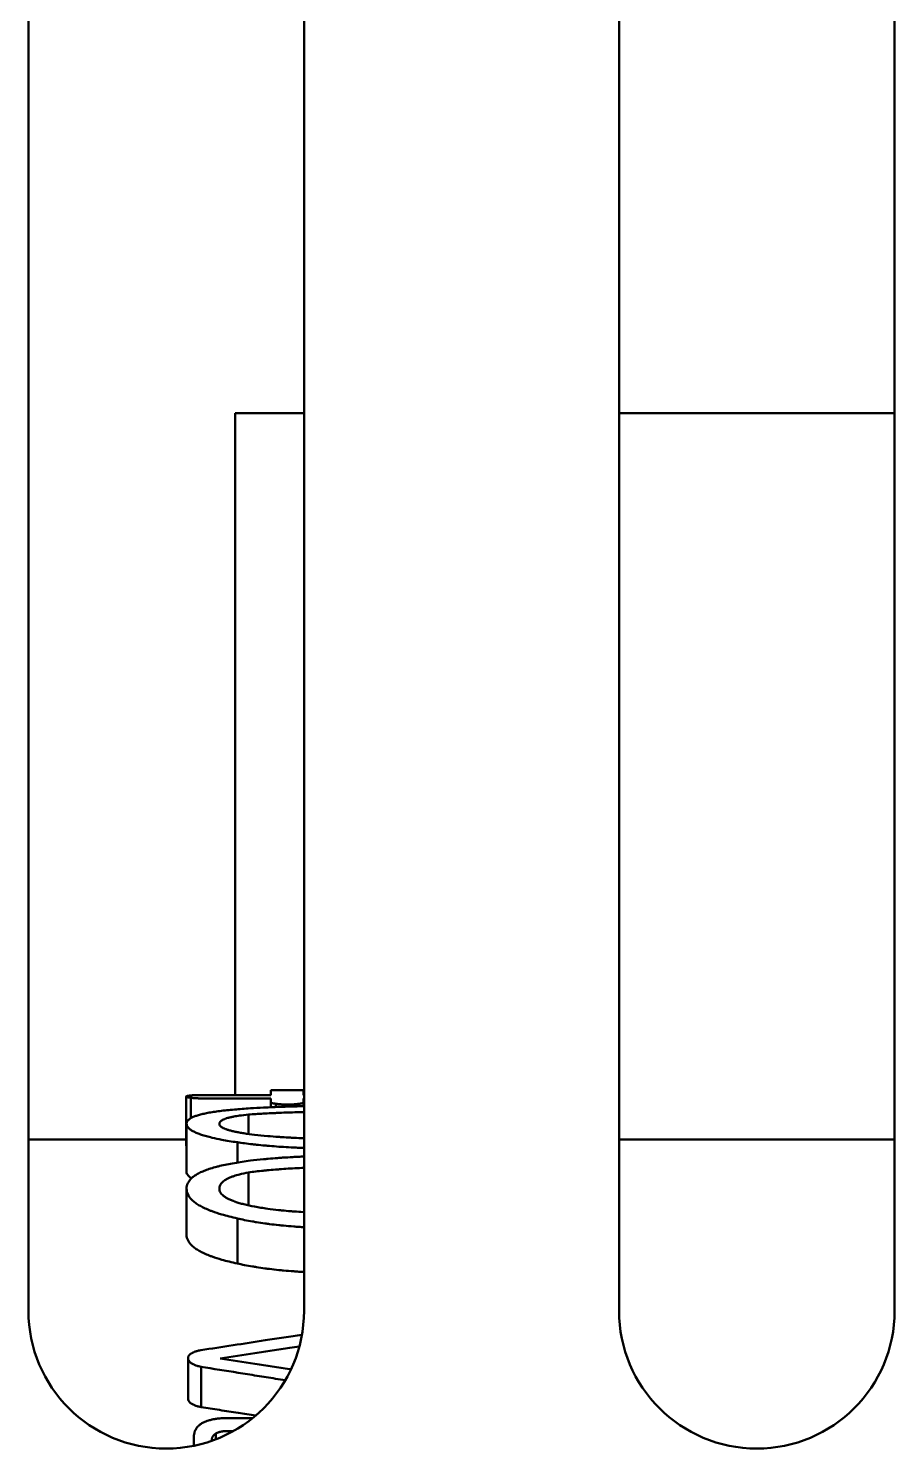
# Model space of a CAD drawing. Header units: millimetres. Extents: x 2121 to 4904, y 892 to 1933.
# Drawn here: x 2774.78 to 2787.98, y 1552.03 to 1573.68 of the extents above; entities that cross this region are included whole.
import ezdxf

# ---------------------------------------------------------------- set-up
doc = ezdxf.new("R2010")
doc.units = ezdxf.units.MM
doc.header["$LTSCALE"] = 1.8
doc.layers.add('외형선(ISO)', color=7, linetype='Continuous', lineweight=50)

msp = doc.modelspace()

# ---------------------------------------------------------------- linework, layer by layer
at = {"layer": '외형선(ISO)', "color": 7}
for p, q in [((2774.779, 1554.133), (2774.779, 1621.633)), ((2778.979, 1621.633), (2778.979, 1554.133)), ((2783.779, 1554.133), (2783.779, 1621.633)), ((2787.979, 1621.633), (2787.979, 1554.133)), ((2777.929, 1567.813), (2777.929, 1557.421)), ((2778.979, 1567.813), (2777.929, 1567.813)), ((2787.979, 1567.813), (2783.779, 1567.813)), ((2778.473, 1557.495), (2778.979, 1557.495)), ((2778.973, 1557.493), (2778.973, 1557.421)), ((2777.182, 1556.65), (2777.182, 1557.397)), ((2777.253, 1557.067), (2777.253, 1557.379)), ((2778.473, 1557.235), (2778.473, 1557.313)), ((2778.547, 1557.238), (2778.547, 1557.288)), ((2778.895, 1557.249), (2778.895, 1557.286)), ((2778.979, 1557.421), (2778.973, 1557.421)), ((2778.973, 1557.25), (2778.973, 1557.311)), ((2778.132, 1556.828), (2778.132, 1557.123)), ((2777.189, 1556.247), (2777.189, 1556.981)), ((2774.779, 1556.745), (2777.182, 1556.745)), ((2777.963, 1556.393), (2777.963, 1556.701)), ((2783.779, 1556.745), (2787.979, 1556.745)), ((2778.132, 1555.74), (2778.132, 1556.241)), ((2777.189, 1555.29), (2777.189, 1555.992)), ((2777.963, 1554.854), (2777.963, 1555.541)), ((2777.212, 1552.794), (2777.212, 1553.412)), ((2777.409, 1552.664), (2777.409, 1553.278)), ((2777.808, 1552.3), (2777.903, 1552.3)), ((2777.572, 1552.154), (2777.572, 1552.15)), ((2777.636, 1552.174), (2777.636, 1552.261))]:
    msp.add_line(p, q, dxfattribs=at)
for centre in [(2776.879, 1554.133), (2785.879, 1554.133)]:
    msp.add_arc(centre, 2.1, 180, 0, dxfattribs=at)
for points, knots in [([(2778.473, 1557.495), (2778.473, 1557.495), (2778.473, 1557.494), (2778.473, 1557.492), (2778.473, 1557.491), (2778.473, 1557.49), (2778.473, 1557.489), (2778.473, 1557.489), (2778.473, 1557.488), (2778.473, 1557.487), (2778.473, 1557.485), (2778.473, 1557.483), (2778.473, 1557.48), (2778.473, 1557.478), (2778.473, 1557.476), (2778.473, 1557.474), (2778.473, 1557.473), (2778.473, 1557.472), (2778.473, 1557.47), (2778.473, 1557.458), (2778.473, 1557.442), (2778.473, 1557.421)], [0.0025275, 0.0025275, 0.0025275, 0.0025275, 0.0253848, 0.0253848, 0.0253848, 0.0355387, 0.0355387, 0.0355387, 0.0406156, 0.0406156, 0.0406156, 0.0558465, 0.0558465, 0.0558465, 0.0660004, 0.0660004, 0.0660004, 0.0710773, 0.0710773, 0.0710773, 0.1218468, 0.1218468, 0.1218468, 0.1218468]), ([(2777.253, 1557.414), (2777.249, 1557.414), (2777.246, 1557.414), (2777.242, 1557.413), (2777.238, 1557.413), (2777.235, 1557.412), (2777.232, 1557.412), (2777.23, 1557.412), (2777.228, 1557.412), (2777.227, 1557.411), (2777.224, 1557.411), (2777.221, 1557.411), (2777.218, 1557.41), (2777.217, 1557.41), (2777.215, 1557.41), (2777.214, 1557.409), (2777.211, 1557.409), (2777.209, 1557.408), (2777.207, 1557.408), (2777.205, 1557.408), (2777.204, 1557.408), (2777.203, 1557.407), (2777.201, 1557.407), (2777.199, 1557.406), (2777.197, 1557.406), (2777.196, 1557.406), (2777.196, 1557.405), (2777.195, 1557.405), (2777.193, 1557.405), (2777.192, 1557.404), (2777.19, 1557.404), (2777.19, 1557.403), (2777.189, 1557.403), (2777.188, 1557.403), (2777.187, 1557.402), (2777.185, 1557.401), (2777.184, 1557.4), (2777.183, 1557.399), (2777.182, 1557.398), (2777.182, 1557.397)], [0, 0, 0, 0, 0.083333, 0.083333, 0.083333, 0.166667, 0.166667, 0.166667, 0.208333, 0.208333, 0.208333, 0.291667, 0.291667, 0.291667, 0.333333, 0.333333, 0.333333, 0.416667, 0.416667, 0.416667, 0.458333, 0.458333, 0.458333, 0.541667, 0.541667, 0.541667, 0.583333, 0.583333, 0.583333, 0.666667, 0.666667, 0.666667, 0.708333, 0.708333, 0.708333, 0.833333, 0.833333, 0.833333, 1, 1, 1, 1]), ([(2777.182, 1557.397), (2777.182, 1557.396), (2777.183, 1557.396), (2777.183, 1557.395), (2777.183, 1557.395), (2777.184, 1557.394), (2777.184, 1557.394), (2777.185, 1557.393), (2777.185, 1557.393), (2777.186, 1557.393), (2777.186, 1557.392), (2777.187, 1557.392), (2777.188, 1557.391), (2777.189, 1557.391), (2777.19, 1557.391), (2777.19, 1557.39), (2777.192, 1557.39), (2777.193, 1557.389), (2777.195, 1557.389), (2777.196, 1557.389), (2777.196, 1557.388), (2777.197, 1557.388), (2777.199, 1557.388), (2777.201, 1557.387), (2777.203, 1557.387), (2777.204, 1557.386), (2777.205, 1557.386), (2777.207, 1557.386), (2777.209, 1557.385), (2777.211, 1557.385), (2777.214, 1557.384), (2777.215, 1557.384), (2777.217, 1557.384), (2777.218, 1557.384), (2777.222, 1557.383), (2777.227, 1557.382), (2777.232, 1557.381), (2777.238, 1557.38), (2777.245, 1557.38), (2777.253, 1557.379)], [0, 0, 0, 0, 0.083333, 0.083333, 0.083333, 0.166667, 0.166667, 0.166667, 0.208333, 0.208333, 0.208333, 0.291667, 0.291667, 0.291667, 0.333333, 0.333333, 0.333333, 0.416667, 0.416667, 0.416667, 0.458333, 0.458333, 0.458333, 0.541667, 0.541667, 0.541667, 0.583333, 0.583333, 0.583333, 0.666667, 0.666667, 0.666667, 0.708333, 0.708333, 0.708333, 0.833333, 0.833333, 0.833333, 1, 1, 1, 1]), ([(2777.456, 1557.421), (2777.449, 1557.421), (2777.442, 1557.421), (2777.435, 1557.421), (2777.427, 1557.421), (2777.421, 1557.421), (2777.414, 1557.421), (2777.41, 1557.421), (2777.407, 1557.421), (2777.404, 1557.421), (2777.397, 1557.421), (2777.391, 1557.421), (2777.384, 1557.421), (2777.381, 1557.421), (2777.378, 1557.421), (2777.375, 1557.42), (2777.369, 1557.42), (2777.363, 1557.42), (2777.357, 1557.42), (2777.354, 1557.42), (2777.351, 1557.42), (2777.348, 1557.42), (2777.342, 1557.42), (2777.337, 1557.419), (2777.331, 1557.419), (2777.328, 1557.419), (2777.326, 1557.419), (2777.323, 1557.419), (2777.318, 1557.419), (2777.312, 1557.418), (2777.307, 1557.418), (2777.305, 1557.418), (2777.302, 1557.418), (2777.3, 1557.418), (2777.293, 1557.417), (2777.285, 1557.417), (2777.279, 1557.417), (2777.27, 1557.416), (2777.261, 1557.415), (2777.253, 1557.414)], [0, 0, 0, 0, 0.083333, 0.083333, 0.083333, 0.166667, 0.166667, 0.166667, 0.208333, 0.208333, 0.208333, 0.291667, 0.291667, 0.291667, 0.333333, 0.333333, 0.333333, 0.416667, 0.416667, 0.416667, 0.458333, 0.458333, 0.458333, 0.541667, 0.541667, 0.541667, 0.583333, 0.583333, 0.583333, 0.666667, 0.666667, 0.666667, 0.708333, 0.708333, 0.708333, 0.833333, 0.833333, 0.833333, 1, 1, 1, 1]), ([(2777.253, 1557.379), (2777.258, 1557.378), (2777.262, 1557.378), (2777.267, 1557.377), (2777.272, 1557.377), (2777.277, 1557.376), (2777.282, 1557.376), (2777.284, 1557.376), (2777.286, 1557.375), (2777.289, 1557.375), (2777.294, 1557.375), (2777.299, 1557.374), (2777.304, 1557.374), (2777.307, 1557.374), (2777.309, 1557.374), (2777.312, 1557.373), (2777.317, 1557.373), (2777.323, 1557.373), (2777.328, 1557.372), (2777.331, 1557.372), (2777.333, 1557.372), (2777.336, 1557.372), (2777.342, 1557.372), (2777.347, 1557.371), (2777.353, 1557.371), (2777.356, 1557.371), (2777.359, 1557.371), (2777.362, 1557.371), (2777.368, 1557.371), (2777.373, 1557.37), (2777.379, 1557.37), (2777.382, 1557.37), (2777.386, 1557.37), (2777.389, 1557.37), (2777.398, 1557.37), (2777.407, 1557.369), (2777.417, 1557.369), (2777.429, 1557.369), (2777.443, 1557.369), (2777.456, 1557.369)], [0, 0, 0, 0, 0.083333, 0.083333, 0.083333, 0.166667, 0.166667, 0.166667, 0.208333, 0.208333, 0.208333, 0.291667, 0.291667, 0.291667, 0.333333, 0.333333, 0.333333, 0.416667, 0.416667, 0.416667, 0.458333, 0.458333, 0.458333, 0.541667, 0.541667, 0.541667, 0.583333, 0.583333, 0.583333, 0.666667, 0.666667, 0.666667, 0.708333, 0.708333, 0.708333, 0.833333, 0.833333, 0.833333, 1, 1, 1, 1]), ([(2777.456, 1557.369), (2777.484, 1557.369), (2777.513, 1557.369), (2777.541, 1557.369), (2777.569, 1557.369), (2777.597, 1557.369), (2777.626, 1557.369), (2777.64, 1557.369), (2777.654, 1557.369), (2777.668, 1557.369), (2777.696, 1557.369), (2777.724, 1557.369), (2777.753, 1557.369), (2777.767, 1557.369), (2777.781, 1557.369), (2777.795, 1557.369), (2778.021, 1557.369), (2778.247, 1557.369), (2778.473, 1557.369)], [0, 0, 0, 0, 0.0056494, 0.0056494, 0.0056494, 0.0112988, 0.0112988, 0.0112988, 0.0141235, 0.0141235, 0.0141235, 0.0197729, 0.0197729, 0.0197729, 0.0225976, 0.0225976, 0.0225976, 0.06779279, 0.06779279, 0.06779279, 0.06779279]), ([(2778.979, 1557.251), (2778.949, 1557.25), (2778.92, 1557.249), (2778.891, 1557.249), (2778.864, 1557.248), (2778.837, 1557.247), (2778.81, 1557.247), (2778.756, 1557.245), (2778.704, 1557.244), (2778.653, 1557.242), (2778.628, 1557.241), (2778.602, 1557.24), (2778.577, 1557.239), (2778.527, 1557.237), (2778.479, 1557.235), (2778.431, 1557.233), (2778.408, 1557.232), (2778.384, 1557.231), (2778.361, 1557.23), (2778.292, 1557.227), (2778.225, 1557.223), (2778.161, 1557.219), (2778.075, 1557.213), (2777.995, 1557.207), (2777.919, 1557.2)], [0.372648, 0.372648, 0.372648, 0.372648, 0.4166667, 0.4166667, 0.4166667, 0.4583333, 0.4583333, 0.4583333, 0.5416667, 0.5416667, 0.5416667, 0.5833333, 0.5833333, 0.5833333, 0.6666667, 0.6666667, 0.6666667, 0.7083333, 0.7083333, 0.7083333, 0.8333333, 0.8333333, 0.8333333, 1, 1, 1, 1]), ([(2778.473, 1557.369), (2778.473, 1557.368), (2778.473, 1557.366), (2778.473, 1557.365), (2778.473, 1557.363), (2778.473, 1557.362), (2778.473, 1557.36), (2778.473, 1557.36), (2778.473, 1557.359), (2778.473, 1557.358), (2778.473, 1557.357), (2778.473, 1557.355), (2778.473, 1557.354), (2778.473, 1557.353), (2778.473, 1557.352), (2778.473, 1557.352), (2778.473, 1557.35), (2778.473, 1557.349), (2778.473, 1557.347), (2778.473, 1557.346), (2778.473, 1557.346), (2778.473, 1557.345), (2778.473, 1557.343), (2778.473, 1557.342), (2778.473, 1557.34), (2778.473, 1557.339), (2778.473, 1557.339), (2778.473, 1557.338), (2778.473, 1557.336), (2778.473, 1557.335), (2778.473, 1557.333), (2778.473, 1557.332), (2778.473, 1557.331), (2778.473, 1557.331), (2778.473, 1557.328), (2778.473, 1557.326), (2778.473, 1557.323), (2778.473, 1557.32), (2778.473, 1557.317), (2778.473, 1557.313)], [0, 0, 0, 0, 0.00262763, 0.00262763, 0.00262763, 0.00525526, 0.00525526, 0.00525526, 0.00656907, 0.00656907, 0.00656907, 0.0091967, 0.0091967, 0.0091967, 0.01051051, 0.01051051, 0.01051051, 0.01313814, 0.01313814, 0.01313814, 0.01445195, 0.01445195, 0.01445195, 0.01707958, 0.01707958, 0.01707958, 0.01839339, 0.01839339, 0.01839339, 0.02102102, 0.02102102, 0.02102102, 0.02233483, 0.02233483, 0.02233483, 0.02627628, 0.02627628, 0.02627628, 0.03153153, 0.03153153, 0.03153153, 0.03153153]), ([(2778.473, 1557.313), (2778.473, 1557.312), (2778.473, 1557.311), (2778.473, 1557.311), (2778.474, 1557.31), (2778.474, 1557.309), (2778.475, 1557.308), (2778.475, 1557.308), (2778.476, 1557.307), (2778.476, 1557.307), (2778.477, 1557.306), (2778.478, 1557.305), (2778.479, 1557.304), (2778.48, 1557.304), (2778.481, 1557.304), (2778.481, 1557.303), (2778.483, 1557.302), (2778.484, 1557.302), (2778.486, 1557.301), (2778.487, 1557.301), (2778.488, 1557.3), (2778.489, 1557.3), (2778.49, 1557.299), (2778.493, 1557.298), (2778.495, 1557.298), (2778.496, 1557.297), (2778.497, 1557.297), (2778.498, 1557.297), (2778.501, 1557.296), (2778.503, 1557.295), (2778.506, 1557.295), (2778.507, 1557.294), (2778.509, 1557.294), (2778.51, 1557.294), (2778.515, 1557.293), (2778.519, 1557.292), (2778.525, 1557.291), (2778.531, 1557.29), (2778.539, 1557.289), (2778.547, 1557.288)], [0, 0, 0, 0, 0.083333, 0.083333, 0.083333, 0.166667, 0.166667, 0.166667, 0.208333, 0.208333, 0.208333, 0.291667, 0.291667, 0.291667, 0.333333, 0.333333, 0.333333, 0.416667, 0.416667, 0.416667, 0.458333, 0.458333, 0.458333, 0.541667, 0.541667, 0.541667, 0.583333, 0.583333, 0.583333, 0.666667, 0.666667, 0.666667, 0.708333, 0.708333, 0.708333, 0.833333, 0.833333, 0.833333, 1, 1, 1, 1]), ([(2778.547, 1557.288), (2778.552, 1557.287), (2778.556, 1557.287), (2778.56, 1557.286), (2778.565, 1557.286), (2778.569, 1557.285), (2778.574, 1557.285), (2778.576, 1557.284), (2778.578, 1557.284), (2778.581, 1557.284), (2778.585, 1557.283), (2778.59, 1557.283), (2778.595, 1557.282), (2778.597, 1557.282), (2778.599, 1557.282), (2778.602, 1557.282), (2778.606, 1557.281), (2778.611, 1557.281), (2778.616, 1557.281), (2778.619, 1557.28), (2778.621, 1557.28), (2778.623, 1557.28), (2778.628, 1557.28), (2778.633, 1557.279), (2778.638, 1557.279), (2778.641, 1557.279), (2778.643, 1557.279), (2778.646, 1557.279), (2778.651, 1557.278), (2778.656, 1557.278), (2778.661, 1557.278), (2778.664, 1557.278), (2778.667, 1557.278), (2778.669, 1557.278), (2778.677, 1557.277), (2778.685, 1557.277), (2778.693, 1557.277), (2778.704, 1557.277), (2778.715, 1557.277), (2778.726, 1557.277)], [0, 0, 0, 0, 0.083333, 0.083333, 0.083333, 0.166667, 0.166667, 0.166667, 0.208333, 0.208333, 0.208333, 0.291667, 0.291667, 0.291667, 0.333333, 0.333333, 0.333333, 0.416667, 0.416667, 0.416667, 0.458333, 0.458333, 0.458333, 0.541667, 0.541667, 0.541667, 0.583333, 0.583333, 0.583333, 0.666667, 0.666667, 0.666667, 0.708333, 0.708333, 0.708333, 0.833333, 0.833333, 0.833333, 1, 1, 1, 1]), ([(2778.726, 1557.277), (2778.732, 1557.277), (2778.737, 1557.277), (2778.742, 1557.277), (2778.748, 1557.277), (2778.753, 1557.277), (2778.758, 1557.277), (2778.761, 1557.277), (2778.763, 1557.277), (2778.766, 1557.277), (2778.771, 1557.277), (2778.776, 1557.277), (2778.781, 1557.277), (2778.784, 1557.278), (2778.786, 1557.278), (2778.789, 1557.278), (2778.794, 1557.278), (2778.798, 1557.278), (2778.803, 1557.278), (2778.806, 1557.278), (2778.808, 1557.279), (2778.81, 1557.279), (2778.815, 1557.279), (2778.82, 1557.279), (2778.825, 1557.279), (2778.827, 1557.28), (2778.829, 1557.28), (2778.831, 1557.28), (2778.836, 1557.28), (2778.841, 1557.28), (2778.845, 1557.281), (2778.847, 1557.281), (2778.849, 1557.281), (2778.852, 1557.281), (2778.858, 1557.282), (2778.865, 1557.282), (2778.871, 1557.283), (2778.879, 1557.284), (2778.887, 1557.285), (2778.895, 1557.286)], [0, 0, 0, 0, 0.083333, 0.083333, 0.083333, 0.166667, 0.166667, 0.166667, 0.208333, 0.208333, 0.208333, 0.291667, 0.291667, 0.291667, 0.333333, 0.333333, 0.333333, 0.416667, 0.416667, 0.416667, 0.458333, 0.458333, 0.458333, 0.541667, 0.541667, 0.541667, 0.583333, 0.583333, 0.583333, 0.666667, 0.666667, 0.666667, 0.708333, 0.708333, 0.708333, 0.833333, 0.833333, 0.833333, 1, 1, 1, 1]), ([(2778.895, 1557.286), (2778.9, 1557.286), (2778.904, 1557.287), (2778.908, 1557.288), (2778.912, 1557.288), (2778.915, 1557.289), (2778.919, 1557.289), (2778.921, 1557.29), (2778.923, 1557.29), (2778.924, 1557.29), (2778.928, 1557.291), (2778.931, 1557.292), (2778.934, 1557.292), (2778.936, 1557.293), (2778.937, 1557.293), (2778.938, 1557.293), (2778.941, 1557.294), (2778.944, 1557.295), (2778.947, 1557.295), (2778.948, 1557.296), (2778.949, 1557.296), (2778.95, 1557.296), (2778.953, 1557.297), (2778.955, 1557.298), (2778.957, 1557.298), (2778.958, 1557.299), (2778.959, 1557.299), (2778.959, 1557.299), (2778.961, 1557.3), (2778.963, 1557.301), (2778.964, 1557.302), (2778.965, 1557.302), (2778.966, 1557.302), (2778.966, 1557.303), (2778.968, 1557.304), (2778.97, 1557.305), (2778.971, 1557.306), (2778.972, 1557.307), (2778.973, 1557.309), (2778.973, 1557.311)], [0, 0, 0, 0, 0.083333, 0.083333, 0.083333, 0.166667, 0.166667, 0.166667, 0.208333, 0.208333, 0.208333, 0.291667, 0.291667, 0.291667, 0.333333, 0.333333, 0.333333, 0.416667, 0.416667, 0.416667, 0.458333, 0.458333, 0.458333, 0.541667, 0.541667, 0.541667, 0.583333, 0.583333, 0.583333, 0.666667, 0.666667, 0.666667, 0.708333, 0.708333, 0.708333, 0.833333, 0.833333, 0.833333, 1, 1, 1, 1]), ([(2778.973, 1557.311), (2778.973, 1557.312), (2778.973, 1557.314), (2778.973, 1557.316), (2778.973, 1557.318), (2778.973, 1557.319), (2778.973, 1557.321), (2778.973, 1557.322), (2778.973, 1557.323), (2778.973, 1557.324), (2778.973, 1557.325), (2778.973, 1557.327), (2778.973, 1557.329), (2778.973, 1557.33), (2778.973, 1557.33), (2778.973, 1557.331), (2778.973, 1557.333), (2778.973, 1557.335), (2778.973, 1557.336), (2778.973, 1557.337), (2778.973, 1557.338), (2778.973, 1557.339), (2778.973, 1557.34), (2778.973, 1557.342), (2778.973, 1557.344), (2778.973, 1557.344), (2778.973, 1557.345), (2778.973, 1557.346), (2778.973, 1557.348), (2778.973, 1557.349), (2778.973, 1557.351), (2778.973, 1557.352), (2778.973, 1557.352), (2778.973, 1557.353), (2778.973, 1557.355), (2778.973, 1557.358), (2778.973, 1557.36), (2778.973, 1557.363), (2778.973, 1557.366), (2778.973, 1557.369)], [0, 0, 0, 0, 0.00274024, 0.00274024, 0.00274024, 0.00548048, 0.00548048, 0.00548048, 0.0068506, 0.0068506, 0.0068506, 0.00959084, 0.00959084, 0.00959084, 0.01096096, 0.01096096, 0.01096096, 0.0137012, 0.0137012, 0.0137012, 0.01507132, 0.01507132, 0.01507132, 0.01781156, 0.01781156, 0.01781156, 0.01918168, 0.01918168, 0.01918168, 0.02192192, 0.02192192, 0.02192192, 0.02329204, 0.02329204, 0.02329204, 0.0274024, 0.0274024, 0.0274024, 0.03288288, 0.03288288, 0.03288288, 0.03288288]), ([(2777.919, 1557.2), (2777.878, 1557.197), (2777.84, 1557.193), (2777.802, 1557.189), (2777.765, 1557.185), (2777.73, 1557.181), (2777.696, 1557.177), (2777.679, 1557.175), (2777.663, 1557.172), (2777.647, 1557.17), (2777.614, 1557.166), (2777.584, 1557.161), (2777.555, 1557.156), (2777.541, 1557.154), (2777.527, 1557.151), (2777.514, 1557.149), (2777.486, 1557.143), (2777.461, 1557.138), (2777.437, 1557.133), (2777.426, 1557.13), (2777.414, 1557.127), (2777.403, 1557.124), (2777.381, 1557.118), (2777.361, 1557.112), (2777.342, 1557.106), (2777.333, 1557.103), (2777.324, 1557.1), (2777.316, 1557.097), (2777.299, 1557.09), (2777.284, 1557.084), (2777.27, 1557.077), (2777.264, 1557.073), (2777.257, 1557.07), (2777.251, 1557.066), (2777.234, 1557.055), (2777.22, 1557.044), (2777.209, 1557.032), (2777.196, 1557.016), (2777.189, 1556.999), (2777.189, 1556.981)], [0, 0, 0, 0, 0.083333, 0.083333, 0.083333, 0.166667, 0.166667, 0.166667, 0.208333, 0.208333, 0.208333, 0.291667, 0.291667, 0.291667, 0.333333, 0.333333, 0.333333, 0.416667, 0.416667, 0.416667, 0.458333, 0.458333, 0.458333, 0.541667, 0.541667, 0.541667, 0.583333, 0.583333, 0.583333, 0.666667, 0.666667, 0.666667, 0.708333, 0.708333, 0.708333, 0.833333, 0.833333, 0.833333, 1, 1, 1, 1]), ([(2777.689, 1556.981), (2777.689, 1556.992), (2777.693, 1557.003), (2777.701, 1557.013), (2777.704, 1557.015), (2777.706, 1557.018), (2777.708, 1557.02), (2777.714, 1557.025), (2777.72, 1557.03), (2777.727, 1557.034), (2777.73, 1557.036), (2777.734, 1557.039), (2777.738, 1557.041), (2777.747, 1557.045), (2777.756, 1557.05), (2777.766, 1557.054), (2777.771, 1557.056), (2777.777, 1557.058), (2777.782, 1557.06), (2777.793, 1557.064), (2777.806, 1557.068), (2777.819, 1557.072), (2777.826, 1557.074), (2777.833, 1557.075), (2777.84, 1557.077), (2777.854, 1557.081), (2777.869, 1557.085), (2777.886, 1557.088), (2777.894, 1557.09), (2777.903, 1557.091), (2777.911, 1557.093), (2777.937, 1557.098), (2777.966, 1557.103), (2777.997, 1557.107), (2778.037, 1557.113), (2778.083, 1557.118), (2778.132, 1557.123)], [0, 0, 0, 0, 0.166667, 0.166667, 0.166667, 0.208333, 0.208333, 0.208333, 0.291667, 0.291667, 0.291667, 0.333333, 0.333333, 0.333333, 0.416667, 0.416667, 0.416667, 0.458333, 0.458333, 0.458333, 0.541667, 0.541667, 0.541667, 0.583333, 0.583333, 0.583333, 0.666667, 0.666667, 0.666667, 0.708333, 0.708333, 0.708333, 0.833333, 0.833333, 0.833333, 1, 1, 1, 1]), ([(2778.132, 1557.123), (2778.204, 1557.129), (2778.279, 1557.134), (2778.358, 1557.138), (2778.378, 1557.139), (2778.398, 1557.14), (2778.418, 1557.141), (2778.458, 1557.143), (2778.5, 1557.145), (2778.542, 1557.147), (2778.563, 1557.148), (2778.584, 1557.149), (2778.605, 1557.15), (2778.648, 1557.152), (2778.692, 1557.153), (2778.737, 1557.155), (2778.759, 1557.156), (2778.782, 1557.156), (2778.804, 1557.157), (2778.85, 1557.158), (2778.896, 1557.16), (2778.943, 1557.161), (2778.955, 1557.161), (2778.967, 1557.161), (2778.979, 1557.162)], [0, 0, 0, 0, 0.1666667, 0.1666667, 0.1666667, 0.2083333, 0.2083333, 0.2083333, 0.2916667, 0.2916667, 0.2916667, 0.3333333, 0.3333333, 0.3333333, 0.4166667, 0.4166667, 0.4166667, 0.4583333, 0.4583333, 0.4583333, 0.5416667, 0.5416667, 0.5416667, 0.5622278, 0.5622278, 0.5622278, 0.5622278]), ([(2777.189, 1556.981), (2777.189, 1556.972), (2777.191, 1556.963), (2777.195, 1556.954), (2777.198, 1556.945), (2777.204, 1556.936), (2777.211, 1556.928), (2777.214, 1556.923), (2777.218, 1556.919), (2777.223, 1556.915), (2777.232, 1556.906), (2777.242, 1556.897), (2777.255, 1556.889), (2777.261, 1556.885), (2777.268, 1556.881), (2777.275, 1556.876), (2777.289, 1556.868), (2777.306, 1556.86), (2777.323, 1556.852), (2777.332, 1556.848), (2777.342, 1556.844), (2777.352, 1556.84), (2777.371, 1556.832), (2777.393, 1556.824), (2777.416, 1556.816), (2777.428, 1556.812), (2777.44, 1556.808), (2777.452, 1556.804), (2777.478, 1556.797), (2777.504, 1556.789), (2777.533, 1556.782), (2777.547, 1556.778), (2777.562, 1556.775), (2777.577, 1556.771), (2777.623, 1556.76), (2777.673, 1556.75), (2777.726, 1556.74), (2777.798, 1556.726), (2777.877, 1556.713), (2777.963, 1556.701)], [0, 0, 0, 0, 0.083333, 0.083333, 0.083333, 0.166667, 0.166667, 0.166667, 0.208333, 0.208333, 0.208333, 0.291667, 0.291667, 0.291667, 0.333333, 0.333333, 0.333333, 0.416667, 0.416667, 0.416667, 0.458333, 0.458333, 0.458333, 0.541667, 0.541667, 0.541667, 0.583333, 0.583333, 0.583333, 0.666667, 0.666667, 0.666667, 0.708333, 0.708333, 0.708333, 0.833333, 0.833333, 0.833333, 1, 1, 1, 1]), ([(2778.226, 1556.816), (2778.167, 1556.823), (2778.112, 1556.83), (2778.062, 1556.838), (2778.05, 1556.84), (2778.038, 1556.842), (2778.026, 1556.844), (2778.002, 1556.848), (2777.98, 1556.852), (2777.959, 1556.856), (2777.948, 1556.858), (2777.938, 1556.86), (2777.928, 1556.862), (2777.908, 1556.867), (2777.889, 1556.871), (2777.872, 1556.875), (2777.863, 1556.878), (2777.855, 1556.88), (2777.847, 1556.882), (2777.831, 1556.887), (2777.816, 1556.891), (2777.802, 1556.896), (2777.795, 1556.898), (2777.789, 1556.901), (2777.782, 1556.903), (2777.77, 1556.908), (2777.759, 1556.913), (2777.749, 1556.918), (2777.744, 1556.92), (2777.739, 1556.923), (2777.735, 1556.925), (2777.726, 1556.93), (2777.719, 1556.936), (2777.712, 1556.941), (2777.709, 1556.943), (2777.707, 1556.946), (2777.704, 1556.949), (2777.699, 1556.954), (2777.695, 1556.959), (2777.693, 1556.965), (2777.69, 1556.97), (2777.689, 1556.975), (2777.689, 1556.981)], [0, 0, 0, 0, 0.166667, 0.166667, 0.166667, 0.208333, 0.208333, 0.208333, 0.291667, 0.291667, 0.291667, 0.333333, 0.333333, 0.333333, 0.416667, 0.416667, 0.416667, 0.458333, 0.458333, 0.458333, 0.541667, 0.541667, 0.541667, 0.583333, 0.583333, 0.583333, 0.666667, 0.666667, 0.666667, 0.708333, 0.708333, 0.708333, 0.791667, 0.791667, 0.791667, 0.833333, 0.833333, 0.833333, 0.916667, 0.916667, 0.916667, 1, 1, 1, 1]), ([(2777.189, 1556.644), (2777.189, 1556.644), (2777.189, 1556.644), (2777.188, 1556.645), (2777.187, 1556.645), (2777.186, 1556.646), (2777.186, 1556.646), (2777.185, 1556.646), (2777.185, 1556.647), (2777.184, 1556.647), (2777.183, 1556.648), (2777.182, 1556.649), (2777.182, 1556.65)], [-0.3086067, -0.3086067, -0.3086067, -0.3086067, -0.2916667, -0.2916667, -0.2916667, -0.2083333, -0.2083333, -0.2083333, -0.1666667, -0.1666667, -0.1666667, 0, 0, 0, 0]), ([(2777.963, 1556.701), (2777.998, 1556.696), (2778.035, 1556.691), (2778.074, 1556.685), (2778.112, 1556.68), (2778.151, 1556.675), (2778.192, 1556.671), (2778.213, 1556.668), (2778.233, 1556.666), (2778.254, 1556.664), (2778.296, 1556.659), (2778.34, 1556.655), (2778.384, 1556.651), (2778.407, 1556.649), (2778.429, 1556.647), (2778.452, 1556.645), (2778.498, 1556.641), (2778.545, 1556.638), (2778.594, 1556.634), (2778.618, 1556.633), (2778.643, 1556.631), (2778.668, 1556.63), (2778.717, 1556.627), (2778.768, 1556.624), (2778.821, 1556.621), (2778.847, 1556.62), (2778.873, 1556.618), (2778.9, 1556.617), (2778.926, 1556.616), (2778.952, 1556.615), (2778.979, 1556.614)], [0, 0, 0, 0, 0.0833333, 0.0833333, 0.0833333, 0.1666667, 0.1666667, 0.1666667, 0.2083333, 0.2083333, 0.2083333, 0.2916667, 0.2916667, 0.2916667, 0.3333333, 0.3333333, 0.3333333, 0.4166667, 0.4166667, 0.4166667, 0.4583333, 0.4583333, 0.4583333, 0.5416667, 0.5416667, 0.5416667, 0.5833333, 0.5833333, 0.5833333, 0.6234677, 0.6234677, 0.6234677, 0.6234677]), ([(2778.979, 1556.762), (2778.974, 1556.763), (2778.97, 1556.763), (2778.965, 1556.763), (2778.92, 1556.765), (2778.877, 1556.767), (2778.834, 1556.769), (2778.813, 1556.77), (2778.791, 1556.771), (2778.771, 1556.772), (2778.729, 1556.774), (2778.688, 1556.776), (2778.649, 1556.779), (2778.629, 1556.78), (2778.61, 1556.781), (2778.591, 1556.783), (2778.533, 1556.787), (2778.478, 1556.791), (2778.425, 1556.795), (2778.354, 1556.802), (2778.288, 1556.808), (2778.226, 1556.816)], [0.4499448, 0.4499448, 0.4499448, 0.4499448, 0.4583333, 0.4583333, 0.4583333, 0.5416667, 0.5416667, 0.5416667, 0.5833333, 0.5833333, 0.5833333, 0.6666667, 0.6666667, 0.6666667, 0.7083333, 0.7083333, 0.7083333, 0.8333333, 0.8333333, 0.8333333, 1, 1, 1, 1]), ([(2777.919, 1556.385), (2777.878, 1556.378), (2777.84, 1556.371), (2777.802, 1556.364), (2777.765, 1556.356), (2777.73, 1556.348), (2777.696, 1556.34), (2777.679, 1556.336), (2777.663, 1556.332), (2777.647, 1556.328), (2777.614, 1556.319), (2777.584, 1556.31), (2777.555, 1556.301), (2777.541, 1556.297), (2777.527, 1556.292), (2777.514, 1556.287), (2777.486, 1556.278), (2777.461, 1556.268), (2777.437, 1556.258), (2777.426, 1556.253), (2777.414, 1556.248), (2777.403, 1556.243), (2777.381, 1556.232), (2777.361, 1556.221), (2777.342, 1556.21), (2777.333, 1556.205), (2777.324, 1556.199), (2777.316, 1556.193), (2777.299, 1556.182), (2777.284, 1556.17), (2777.27, 1556.158), (2777.264, 1556.151), (2777.257, 1556.145), (2777.251, 1556.139), (2777.234, 1556.12), (2777.22, 1556.1), (2777.209, 1556.079), (2777.196, 1556.052), (2777.189, 1556.023), (2777.189, 1555.992)], [0, 0, 0, 0, 0.083333, 0.083333, 0.083333, 0.166667, 0.166667, 0.166667, 0.208333, 0.208333, 0.208333, 0.291667, 0.291667, 0.291667, 0.333333, 0.333333, 0.333333, 0.416667, 0.416667, 0.416667, 0.458333, 0.458333, 0.458333, 0.541667, 0.541667, 0.541667, 0.583333, 0.583333, 0.583333, 0.666667, 0.666667, 0.666667, 0.708333, 0.708333, 0.708333, 0.833333, 0.833333, 0.833333, 1, 1, 1, 1]), ([(2778.979, 1556.484), (2778.949, 1556.483), (2778.92, 1556.481), (2778.891, 1556.48), (2778.864, 1556.479), (2778.837, 1556.477), (2778.81, 1556.476), (2778.756, 1556.473), (2778.704, 1556.47), (2778.653, 1556.467), (2778.628, 1556.465), (2778.602, 1556.463), (2778.577, 1556.461), (2778.527, 1556.458), (2778.479, 1556.454), (2778.431, 1556.449), (2778.408, 1556.447), (2778.384, 1556.445), (2778.361, 1556.443), (2778.292, 1556.436), (2778.225, 1556.429), (2778.161, 1556.421), (2778.075, 1556.41), (2777.995, 1556.398), (2777.919, 1556.385)], [0.372648, 0.372648, 0.372648, 0.372648, 0.4166667, 0.4166667, 0.4166667, 0.4583333, 0.4583333, 0.4583333, 0.5416667, 0.5416667, 0.5416667, 0.5833333, 0.5833333, 0.5833333, 0.6666667, 0.6666667, 0.6666667, 0.7083333, 0.7083333, 0.7083333, 0.8333333, 0.8333333, 0.8333333, 1, 1, 1, 1]), ([(2777.265, 1556.152), (2777.261, 1556.154), (2777.258, 1556.156), (2777.255, 1556.159), (2777.242, 1556.167), (2777.232, 1556.175), (2777.223, 1556.183), (2777.218, 1556.188), (2777.214, 1556.192), (2777.211, 1556.196), (2777.196, 1556.213), (2777.189, 1556.23), (2777.189, 1556.247)], [-0.3125251, -0.3125251, -0.3125251, -0.3125251, -0.2916667, -0.2916667, -0.2916667, -0.2083333, -0.2083333, -0.2083333, -0.1666667, -0.1666667, -0.1666667, 0, 0, 0, 0]), ([(2777.689, 1555.992), (2777.689, 1556.011), (2777.693, 1556.029), (2777.701, 1556.046), (2777.704, 1556.05), (2777.706, 1556.054), (2777.708, 1556.059), (2777.714, 1556.067), (2777.72, 1556.075), (2777.727, 1556.083), (2777.73, 1556.087), (2777.734, 1556.091), (2777.738, 1556.095), (2777.747, 1556.102), (2777.756, 1556.11), (2777.766, 1556.117), (2777.771, 1556.121), (2777.777, 1556.124), (2777.782, 1556.128), (2777.793, 1556.135), (2777.806, 1556.142), (2777.819, 1556.149), (2777.826, 1556.152), (2777.833, 1556.155), (2777.84, 1556.159), (2777.854, 1556.165), (2777.869, 1556.171), (2777.886, 1556.177), (2777.894, 1556.18), (2777.903, 1556.183), (2777.911, 1556.186), (2777.937, 1556.195), (2777.966, 1556.204), (2777.997, 1556.212), (2778.037, 1556.222), (2778.083, 1556.232), (2778.132, 1556.241)], [0, 0, 0, 0, 0.166667, 0.166667, 0.166667, 0.208333, 0.208333, 0.208333, 0.291667, 0.291667, 0.291667, 0.333333, 0.333333, 0.333333, 0.416667, 0.416667, 0.416667, 0.458333, 0.458333, 0.458333, 0.541667, 0.541667, 0.541667, 0.583333, 0.583333, 0.583333, 0.666667, 0.666667, 0.666667, 0.708333, 0.708333, 0.708333, 0.833333, 0.833333, 0.833333, 1, 1, 1, 1]), ([(2778.132, 1556.241), (2778.204, 1556.251), (2778.279, 1556.26), (2778.358, 1556.268), (2778.378, 1556.27), (2778.398, 1556.272), (2778.418, 1556.274), (2778.458, 1556.278), (2778.5, 1556.282), (2778.542, 1556.285), (2778.563, 1556.287), (2778.584, 1556.288), (2778.605, 1556.29), (2778.648, 1556.293), (2778.692, 1556.296), (2778.737, 1556.299), (2778.759, 1556.3), (2778.782, 1556.302), (2778.804, 1556.303), (2778.85, 1556.306), (2778.896, 1556.308), (2778.943, 1556.31), (2778.955, 1556.311), (2778.967, 1556.311), (2778.979, 1556.312)], [0, 0, 0, 0, 0.1666667, 0.1666667, 0.1666667, 0.2083333, 0.2083333, 0.2083333, 0.2916667, 0.2916667, 0.2916667, 0.3333333, 0.3333333, 0.3333333, 0.4166667, 0.4166667, 0.4166667, 0.4583333, 0.4583333, 0.4583333, 0.5416667, 0.5416667, 0.5416667, 0.5622278, 0.5622278, 0.5622278, 0.5622278]), ([(2777.189, 1555.992), (2777.189, 1555.977), (2777.191, 1555.962), (2777.195, 1555.947), (2777.198, 1555.932), (2777.204, 1555.917), (2777.211, 1555.903), (2777.214, 1555.895), (2777.218, 1555.888), (2777.223, 1555.881), (2777.232, 1555.867), (2777.242, 1555.853), (2777.255, 1555.839), (2777.261, 1555.832), (2777.268, 1555.825), (2777.275, 1555.818), (2777.289, 1555.805), (2777.306, 1555.792), (2777.323, 1555.778), (2777.332, 1555.772), (2777.342, 1555.765), (2777.352, 1555.759), (2777.371, 1555.746), (2777.393, 1555.733), (2777.416, 1555.721), (2777.428, 1555.715), (2777.44, 1555.709), (2777.452, 1555.703), (2777.478, 1555.69), (2777.504, 1555.679), (2777.533, 1555.667), (2777.547, 1555.661), (2777.562, 1555.655), (2777.577, 1555.65), (2777.623, 1555.633), (2777.673, 1555.616), (2777.726, 1555.601), (2777.798, 1555.58), (2777.877, 1555.56), (2777.963, 1555.541)], [0, 0, 0, 0, 0.083333, 0.083333, 0.083333, 0.166667, 0.166667, 0.166667, 0.208333, 0.208333, 0.208333, 0.291667, 0.291667, 0.291667, 0.333333, 0.333333, 0.333333, 0.416667, 0.416667, 0.416667, 0.458333, 0.458333, 0.458333, 0.541667, 0.541667, 0.541667, 0.583333, 0.583333, 0.583333, 0.666667, 0.666667, 0.666667, 0.708333, 0.708333, 0.708333, 0.833333, 0.833333, 0.833333, 1, 1, 1, 1]), ([(2778.226, 1555.72), (2778.167, 1555.732), (2778.112, 1555.743), (2778.062, 1555.756), (2778.05, 1555.759), (2778.038, 1555.762), (2778.026, 1555.765), (2778.002, 1555.772), (2777.98, 1555.778), (2777.959, 1555.785), (2777.948, 1555.789), (2777.938, 1555.792), (2777.928, 1555.796), (2777.908, 1555.802), (2777.889, 1555.81), (2777.872, 1555.817), (2777.863, 1555.82), (2777.855, 1555.824), (2777.847, 1555.828), (2777.831, 1555.835), (2777.816, 1555.843), (2777.802, 1555.851), (2777.795, 1555.854), (2777.789, 1555.858), (2777.782, 1555.862), (2777.77, 1555.87), (2777.759, 1555.878), (2777.749, 1555.886), (2777.744, 1555.891), (2777.739, 1555.895), (2777.735, 1555.899), (2777.726, 1555.907), (2777.719, 1555.916), (2777.712, 1555.924), (2777.709, 1555.929), (2777.707, 1555.933), (2777.704, 1555.937), (2777.699, 1555.946), (2777.695, 1555.955), (2777.693, 1555.964), (2777.69, 1555.973), (2777.689, 1555.982), (2777.689, 1555.992)], [0, 0, 0, 0, 0.166667, 0.166667, 0.166667, 0.208333, 0.208333, 0.208333, 0.291667, 0.291667, 0.291667, 0.333333, 0.333333, 0.333333, 0.416667, 0.416667, 0.416667, 0.458333, 0.458333, 0.458333, 0.541667, 0.541667, 0.541667, 0.583333, 0.583333, 0.583333, 0.666667, 0.666667, 0.666667, 0.708333, 0.708333, 0.708333, 0.791667, 0.791667, 0.791667, 0.833333, 0.833333, 0.833333, 0.916667, 0.916667, 0.916667, 1, 1, 1, 1]), ([(2777.963, 1555.541), (2777.998, 1555.532), (2778.035, 1555.524), (2778.074, 1555.516), (2778.112, 1555.508), (2778.151, 1555.501), (2778.192, 1555.494), (2778.213, 1555.49), (2778.233, 1555.487), (2778.254, 1555.483), (2778.296, 1555.476), (2778.34, 1555.47), (2778.384, 1555.464), (2778.407, 1555.46), (2778.429, 1555.457), (2778.452, 1555.455), (2778.498, 1555.449), (2778.545, 1555.443), (2778.594, 1555.438), (2778.618, 1555.436), (2778.643, 1555.433), (2778.668, 1555.431), (2778.717, 1555.426), (2778.768, 1555.422), (2778.821, 1555.417), (2778.847, 1555.415), (2778.873, 1555.414), (2778.9, 1555.412), (2778.926, 1555.41), (2778.952, 1555.408), (2778.979, 1555.407)], [0, 0, 0, 0, 0.0833333, 0.0833333, 0.0833333, 0.1666667, 0.1666667, 0.1666667, 0.2083333, 0.2083333, 0.2083333, 0.2916667, 0.2916667, 0.2916667, 0.3333333, 0.3333333, 0.3333333, 0.4166667, 0.4166667, 0.4166667, 0.4583333, 0.4583333, 0.4583333, 0.5416667, 0.5416667, 0.5416667, 0.5833333, 0.5833333, 0.5833333, 0.6234677, 0.6234677, 0.6234677, 0.6234677]), ([(2778.979, 1555.636), (2778.974, 1555.637), (2778.97, 1555.637), (2778.965, 1555.637), (2778.92, 1555.64), (2778.877, 1555.643), (2778.834, 1555.646), (2778.813, 1555.648), (2778.791, 1555.649), (2778.771, 1555.651), (2778.729, 1555.654), (2778.688, 1555.658), (2778.649, 1555.662), (2778.629, 1555.664), (2778.61, 1555.666), (2778.591, 1555.668), (2778.533, 1555.674), (2778.478, 1555.681), (2778.425, 1555.688), (2778.354, 1555.698), (2778.288, 1555.709), (2778.226, 1555.72)], [0.4499448, 0.4499448, 0.4499448, 0.4499448, 0.4583333, 0.4583333, 0.4583333, 0.5416667, 0.5416667, 0.5416667, 0.5833333, 0.5833333, 0.5833333, 0.6666667, 0.6666667, 0.6666667, 0.7083333, 0.7083333, 0.7083333, 0.8333333, 0.8333333, 0.8333333, 1, 1, 1, 1]), ([(2777.963, 1554.854), (2777.877, 1554.872), (2777.798, 1554.891), (2777.726, 1554.912), (2777.673, 1554.927), (2777.623, 1554.943), (2777.577, 1554.959), (2777.562, 1554.965), (2777.547, 1554.97), (2777.533, 1554.976), (2777.504, 1554.987), (2777.478, 1554.999), (2777.452, 1555.01), (2777.44, 1555.016), (2777.428, 1555.022), (2777.416, 1555.028), (2777.393, 1555.04), (2777.371, 1555.052), (2777.352, 1555.065), (2777.342, 1555.071), (2777.332, 1555.077), (2777.323, 1555.084), (2777.306, 1555.096), (2777.289, 1555.109), (2777.275, 1555.123), (2777.268, 1555.129), (2777.261, 1555.136), (2777.255, 1555.142), (2777.242, 1555.156), (2777.232, 1555.169), (2777.223, 1555.183), (2777.218, 1555.19), (2777.214, 1555.197), (2777.211, 1555.204), (2777.196, 1555.232), (2777.189, 1555.261), (2777.189, 1555.29)], [-1, -1, -1, -1, -0.833333, -0.833333, -0.833333, -0.708333, -0.708333, -0.708333, -0.666667, -0.666667, -0.666667, -0.583333, -0.583333, -0.583333, -0.541667, -0.541667, -0.541667, -0.458333, -0.458333, -0.458333, -0.416667, -0.416667, -0.416667, -0.333333, -0.333333, -0.333333, -0.291667, -0.291667, -0.291667, -0.208333, -0.208333, -0.208333, -0.166667, -0.166667, -0.166667, 0, 0, 0, 0]), ([(2778.979, 1554.724), (2778.952, 1554.726), (2778.926, 1554.727), (2778.9, 1554.729), (2778.873, 1554.731), (2778.847, 1554.733), (2778.821, 1554.735), (2778.768, 1554.738), (2778.717, 1554.743), (2778.668, 1554.747), (2778.643, 1554.75), (2778.618, 1554.752), (2778.594, 1554.754), (2778.545, 1554.759), (2778.498, 1554.765), (2778.452, 1554.77), (2778.429, 1554.773), (2778.407, 1554.776), (2778.384, 1554.779), (2778.34, 1554.785), (2778.296, 1554.791), (2778.254, 1554.798), (2778.233, 1554.801), (2778.213, 1554.805), (2778.192, 1554.808), (2778.111, 1554.822), (2778.034, 1554.837), (2777.963, 1554.854)], [-0.6234677, -0.6234677, -0.6234677, -0.6234677, -0.5833333, -0.5833333, -0.5833333, -0.5416667, -0.5416667, -0.5416667, -0.4583333, -0.4583333, -0.4583333, -0.4166667, -0.4166667, -0.4166667, -0.3333333, -0.3333333, -0.3333333, -0.2916667, -0.2916667, -0.2916667, -0.2083333, -0.2083333, -0.2083333, -0.1666667, -0.1666667, -0.1666667, 0, 0, 0, 0]), ([(2778.947, 1553.768), (2778.901, 1553.761), (2778.856, 1553.754), (2778.811, 1553.747), (2778.717, 1553.733), (2778.623, 1553.719), (2778.529, 1553.705), (2778.482, 1553.698), (2778.436, 1553.691), (2778.389, 1553.683), (2778.061, 1553.633), (2777.732, 1553.583), (2777.404, 1553.532)], [0.1265402, 0.1265402, 0.1265402, 0.1265402, 0.1359275, 0.1359275, 0.1359275, 0.1553457, 0.1553457, 0.1553457, 0.1650549, 0.1650549, 0.1650549, 0.2330186, 0.2330186, 0.2330186, 0.2330186]), ([(2777.7, 1553.406), (2777.877, 1553.433), (2778.054, 1553.461), (2778.23, 1553.488), (2778.275, 1553.495), (2778.319, 1553.501), (2778.363, 1553.508), (2778.451, 1553.522), (2778.54, 1553.535), (2778.628, 1553.549), (2778.673, 1553.556), (2778.717, 1553.562), (2778.761, 1553.569), (2778.81, 1553.576), (2778.859, 1553.584), (2778.908, 1553.591)], [0, 0, 0, 0, 0.0365897, 0.0365897, 0.0365897, 0.04573713, 0.04573713, 0.04573713, 0.06403198, 0.06403198, 0.06403198, 0.0731794, 0.0731794, 0.0731794, 0.08328927, 0.08328927, 0.08328927, 0.08328927]), ([(2777.404, 1553.532), (2777.393, 1553.53), (2777.383, 1553.528), (2777.373, 1553.526), (2777.364, 1553.523), (2777.354, 1553.521), (2777.345, 1553.519), (2777.341, 1553.517), (2777.337, 1553.516), (2777.332, 1553.515), (2777.324, 1553.512), (2777.316, 1553.509), (2777.308, 1553.507), (2777.305, 1553.505), (2777.301, 1553.504), (2777.297, 1553.502), (2777.29, 1553.499), (2777.284, 1553.496), (2777.277, 1553.493), (2777.274, 1553.492), (2777.271, 1553.49), (2777.268, 1553.489), (2777.263, 1553.485), (2777.257, 1553.482), (2777.252, 1553.479), (2777.25, 1553.477), (2777.248, 1553.475), (2777.245, 1553.473), (2777.241, 1553.47), (2777.237, 1553.466), (2777.233, 1553.462), (2777.232, 1553.46), (2777.23, 1553.459), (2777.228, 1553.457), (2777.225, 1553.453), (2777.223, 1553.449), (2777.22, 1553.445), (2777.219, 1553.443), (2777.218, 1553.441), (2777.217, 1553.438), (2777.216, 1553.434), (2777.214, 1553.43), (2777.213, 1553.425), (2777.212, 1553.421), (2777.212, 1553.417), (2777.212, 1553.412)], [0, 0, 0, 0, 0.083333, 0.083333, 0.083333, 0.166667, 0.166667, 0.166667, 0.208333, 0.208333, 0.208333, 0.291667, 0.291667, 0.291667, 0.333333, 0.333333, 0.333333, 0.416667, 0.416667, 0.416667, 0.458333, 0.458333, 0.458333, 0.541667, 0.541667, 0.541667, 0.583333, 0.583333, 0.583333, 0.666667, 0.666667, 0.666667, 0.708333, 0.708333, 0.708333, 0.791667, 0.791667, 0.791667, 0.833333, 0.833333, 0.833333, 0.916667, 0.916667, 0.916667, 1, 1, 1, 1]), ([(2777.212, 1553.412), (2777.212, 1553.407), (2777.212, 1553.402), (2777.213, 1553.398), (2777.214, 1553.393), (2777.216, 1553.389), (2777.217, 1553.384), (2777.218, 1553.382), (2777.219, 1553.38), (2777.221, 1553.378), (2777.223, 1553.373), (2777.226, 1553.369), (2777.229, 1553.365), (2777.23, 1553.363), (2777.232, 1553.361), (2777.234, 1553.359), (2777.238, 1553.354), (2777.242, 1553.35), (2777.246, 1553.347), (2777.248, 1553.345), (2777.251, 1553.343), (2777.253, 1553.341), (2777.258, 1553.337), (2777.264, 1553.333), (2777.27, 1553.33), (2777.273, 1553.328), (2777.276, 1553.326), (2777.279, 1553.324), (2777.285, 1553.321), (2777.292, 1553.317), (2777.3, 1553.314), (2777.303, 1553.312), (2777.307, 1553.311), (2777.311, 1553.309), (2777.322, 1553.304), (2777.335, 1553.299), (2777.349, 1553.295), (2777.367, 1553.289), (2777.387, 1553.284), (2777.409, 1553.278)], [0, 0, 0, 0, 0.083333, 0.083333, 0.083333, 0.166667, 0.166667, 0.166667, 0.208333, 0.208333, 0.208333, 0.291667, 0.291667, 0.291667, 0.333333, 0.333333, 0.333333, 0.416667, 0.416667, 0.416667, 0.458333, 0.458333, 0.458333, 0.541667, 0.541667, 0.541667, 0.583333, 0.583333, 0.583333, 0.666667, 0.666667, 0.666667, 0.708333, 0.708333, 0.708333, 0.833333, 0.833333, 0.833333, 1, 1, 1, 1]), ([(2778.78, 1553.241), (2778.773, 1553.242), (2778.766, 1553.243), (2778.759, 1553.244), (2778.715, 1553.251), (2778.671, 1553.258), (2778.627, 1553.265), (2778.539, 1553.278), (2778.45, 1553.292), (2778.362, 1553.305), (2778.318, 1553.312), (2778.274, 1553.319), (2778.23, 1553.325), (2778.053, 1553.352), (2777.876, 1553.379), (2777.7, 1553.406)], [0.1445141, 0.1445141, 0.1445141, 0.1445141, 0.14592504, 0.14592504, 0.14592504, 0.15504535, 0.15504535, 0.15504535, 0.17328598, 0.17328598, 0.17328598, 0.1824063, 0.1824063, 0.1824063, 0.21888756, 0.21888756, 0.21888756, 0.21888756]), ([(2777.409, 1553.278), (2777.598, 1553.249), (2777.787, 1553.219), (2777.977, 1553.189), (2778.024, 1553.181), (2778.071, 1553.174), (2778.118, 1553.166), (2778.213, 1553.151), (2778.308, 1553.136), (2778.402, 1553.121), (2778.45, 1553.113), (2778.497, 1553.106), (2778.544, 1553.098), (2778.594, 1553.09), (2778.643, 1553.082), (2778.692, 1553.074)], [0, 0, 0, 0, 0.03913976, 0.03913976, 0.03913976, 0.04892469, 0.04892469, 0.04892469, 0.06849457, 0.06849457, 0.06849457, 0.07827951, 0.07827951, 0.07827951, 0.08850455, 0.08850455, 0.08850455, 0.08850455]), ([(2777.409, 1552.664), (2777.387, 1552.669), (2777.367, 1552.675), (2777.349, 1552.68), (2777.335, 1552.685), (2777.322, 1552.689), (2777.311, 1552.694), (2777.307, 1552.696), (2777.303, 1552.697), (2777.3, 1552.699), (2777.292, 1552.702), (2777.285, 1552.705), (2777.279, 1552.709), (2777.276, 1552.711), (2777.273, 1552.712), (2777.27, 1552.714), (2777.264, 1552.718), (2777.258, 1552.721), (2777.253, 1552.725), (2777.251, 1552.727), (2777.248, 1552.728), (2777.246, 1552.73), (2777.242, 1552.734), (2777.238, 1552.738), (2777.234, 1552.742), (2777.232, 1552.744), (2777.23, 1552.746), (2777.229, 1552.748), (2777.226, 1552.752), (2777.223, 1552.756), (2777.221, 1552.76), (2777.219, 1552.762), (2777.218, 1552.765), (2777.217, 1552.767), (2777.214, 1552.775), (2777.212, 1552.784), (2777.212, 1552.794)], [-1, -1, -1, -1, -0.833333, -0.833333, -0.833333, -0.708333, -0.708333, -0.708333, -0.666667, -0.666667, -0.666667, -0.583333, -0.583333, -0.583333, -0.541667, -0.541667, -0.541667, -0.458333, -0.458333, -0.458333, -0.416667, -0.416667, -0.416667, -0.333333, -0.333333, -0.333333, -0.291667, -0.291667, -0.291667, -0.208333, -0.208333, -0.208333, -0.166667, -0.166667, -0.166667, 0, 0, 0, 0]), ([(2778.243, 1552.537), (2778.154, 1552.55), (2778.065, 1552.564), (2777.977, 1552.578), (2777.882, 1552.592), (2777.787, 1552.607), (2777.693, 1552.621), (2777.598, 1552.636), (2777.504, 1552.65), (2777.409, 1552.664)], [-0.05752358, -0.05752358, -0.05752358, -0.05752358, -0.03913976, -0.03913976, -0.03913976, -0.01956988, -0.01956988, -0.01956988, 0, 0, 0, 0]), ([(2777.813, 1552.497), (2777.799, 1552.497), (2777.786, 1552.497), (2777.773, 1552.496), (2777.76, 1552.496), (2777.747, 1552.496), (2777.734, 1552.495), (2777.728, 1552.495), (2777.722, 1552.494), (2777.715, 1552.494), (2777.703, 1552.493), (2777.691, 1552.492), (2777.679, 1552.491), (2777.673, 1552.49), (2777.667, 1552.49), (2777.661, 1552.489), (2777.65, 1552.488), (2777.639, 1552.486), (2777.628, 1552.484), (2777.622, 1552.484), (2777.617, 1552.483), (2777.611, 1552.482), (2777.6, 1552.48), (2777.59, 1552.478), (2777.579, 1552.476), (2777.574, 1552.475), (2777.569, 1552.473), (2777.564, 1552.472), (2777.554, 1552.47), (2777.545, 1552.467), (2777.535, 1552.465), (2777.53, 1552.463), (2777.526, 1552.462), (2777.521, 1552.461), (2777.507, 1552.456), (2777.494, 1552.452), (2777.481, 1552.446), (2777.464, 1552.44), (2777.449, 1552.432), (2777.434, 1552.424)], [0, 0, 0, 0, 0.083333, 0.083333, 0.083333, 0.166667, 0.166667, 0.166667, 0.208333, 0.208333, 0.208333, 0.291667, 0.291667, 0.291667, 0.333333, 0.333333, 0.333333, 0.416667, 0.416667, 0.416667, 0.458333, 0.458333, 0.458333, 0.541667, 0.541667, 0.541667, 0.583333, 0.583333, 0.583333, 0.666667, 0.666667, 0.666667, 0.708333, 0.708333, 0.708333, 0.833333, 0.833333, 0.833333, 1, 1, 1, 1]), ([(2777.434, 1552.424), (2777.426, 1552.42), (2777.419, 1552.416), (2777.412, 1552.412), (2777.406, 1552.407), (2777.399, 1552.403), (2777.393, 1552.398), (2777.39, 1552.396), (2777.387, 1552.393), (2777.384, 1552.391), (2777.378, 1552.386), (2777.373, 1552.381), (2777.367, 1552.376), (2777.365, 1552.373), (2777.362, 1552.371), (2777.36, 1552.368), (2777.355, 1552.363), (2777.35, 1552.357), (2777.346, 1552.352), (2777.344, 1552.349), (2777.342, 1552.346), (2777.34, 1552.343), (2777.336, 1552.337), (2777.332, 1552.331), (2777.329, 1552.325), (2777.327, 1552.322), (2777.325, 1552.319), (2777.324, 1552.316), (2777.321, 1552.31), (2777.318, 1552.303), (2777.315, 1552.297), (2777.314, 1552.293), (2777.313, 1552.29), (2777.312, 1552.287), (2777.309, 1552.276), (2777.306, 1552.266), (2777.304, 1552.255), (2777.302, 1552.241), (2777.301, 1552.225), (2777.301, 1552.21)], [0, 0, 0, 0, 0.083333, 0.083333, 0.083333, 0.166667, 0.166667, 0.166667, 0.208333, 0.208333, 0.208333, 0.291667, 0.291667, 0.291667, 0.333333, 0.333333, 0.333333, 0.416667, 0.416667, 0.416667, 0.458333, 0.458333, 0.458333, 0.541667, 0.541667, 0.541667, 0.583333, 0.583333, 0.583333, 0.666667, 0.666667, 0.666667, 0.708333, 0.708333, 0.708333, 0.833333, 0.833333, 0.833333, 1, 1, 1, 1]), ([(2777.636, 1552.261), (2777.642, 1552.265), (2777.649, 1552.269), (2777.657, 1552.273), (2777.659, 1552.274), (2777.661, 1552.275), (2777.663, 1552.276), (2777.667, 1552.277), (2777.671, 1552.279), (2777.675, 1552.28), (2777.677, 1552.281), (2777.679, 1552.282), (2777.681, 1552.283), (2777.685, 1552.284), (2777.69, 1552.285), (2777.694, 1552.287), (2777.697, 1552.287), (2777.699, 1552.288), (2777.701, 1552.288), (2777.706, 1552.29), (2777.711, 1552.291), (2777.716, 1552.292), (2777.718, 1552.292), (2777.721, 1552.293), (2777.723, 1552.293), (2777.728, 1552.294), (2777.733, 1552.295), (2777.739, 1552.295), (2777.741, 1552.296), (2777.744, 1552.296), (2777.747, 1552.296), (2777.755, 1552.297), (2777.763, 1552.298), (2777.772, 1552.299), (2777.784, 1552.299), (2777.796, 1552.3), (2777.808, 1552.3)], [0, 0, 0, 0, 0.166667, 0.166667, 0.166667, 0.208333, 0.208333, 0.208333, 0.291667, 0.291667, 0.291667, 0.333333, 0.333333, 0.333333, 0.416667, 0.416667, 0.416667, 0.458333, 0.458333, 0.458333, 0.541667, 0.541667, 0.541667, 0.583333, 0.583333, 0.583333, 0.666667, 0.666667, 0.666667, 0.708333, 0.708333, 0.708333, 0.833333, 0.833333, 0.833333, 1, 1, 1, 1]), ([(2777.301, 1552.21), (2777.301, 1552.2), (2777.301, 1552.19), (2777.301, 1552.18), (2777.301, 1552.17), (2777.301, 1552.16), (2777.301, 1552.15), (2777.301, 1552.145), (2777.301, 1552.14), (2777.301, 1552.135), (2777.301, 1552.125), (2777.301, 1552.115), (2777.301, 1552.104), (2777.301, 1552.099), (2777.301, 1552.094), (2777.301, 1552.089), (2777.301, 1552.085), (2777.301, 1552.08), (2777.301, 1552.076)], [0, 0, 0, 0, 0.00303888, 0.00303888, 0.00303888, 0.00607776, 0.00607776, 0.00607776, 0.0075972, 0.0075972, 0.0075972, 0.01063608, 0.01063608, 0.01063608, 0.01215552, 0.01215552, 0.01215552, 0.01353719, 0.01353719, 0.01353719, 0.01353719]), ([(2777.572, 1552.154), (2777.572, 1552.162), (2777.572, 1552.17), (2777.573, 1552.177), (2777.574, 1552.179), (2777.574, 1552.181), (2777.574, 1552.183), (2777.575, 1552.186), (2777.576, 1552.19), (2777.577, 1552.193), (2777.578, 1552.195), (2777.578, 1552.196), (2777.579, 1552.198), (2777.58, 1552.201), (2777.581, 1552.205), (2777.583, 1552.208), (2777.584, 1552.209), (2777.584, 1552.211), (2777.585, 1552.212), (2777.587, 1552.215), (2777.589, 1552.218), (2777.59, 1552.221), (2777.591, 1552.223), (2777.592, 1552.224), (2777.594, 1552.225), (2777.596, 1552.228), (2777.598, 1552.231), (2777.6, 1552.234), (2777.601, 1552.235), (2777.603, 1552.236), (2777.604, 1552.237), (2777.608, 1552.241), (2777.612, 1552.245), (2777.616, 1552.248), (2777.622, 1552.253), (2777.629, 1552.257), (2777.636, 1552.261)], [0, 0, 0, 0, 0.166667, 0.166667, 0.166667, 0.208333, 0.208333, 0.208333, 0.291667, 0.291667, 0.291667, 0.333333, 0.333333, 0.333333, 0.416667, 0.416667, 0.416667, 0.458333, 0.458333, 0.458333, 0.541667, 0.541667, 0.541667, 0.583333, 0.583333, 0.583333, 0.666667, 0.666667, 0.666667, 0.708333, 0.708333, 0.708333, 0.833333, 0.833333, 0.833333, 1, 1, 1, 1])]:
    msp.add_open_spline(points, degree=3, knots=knots, dxfattribs=at)
for points in [[(2778.973, 1557.493), (2778.975, 1557.493), (2778.977, 1557.493), (2778.979, 1557.493)], [(2778.473, 1557.421), (2778.134, 1557.421), (2777.795, 1557.421), (2777.456, 1557.421)], [(2778.973, 1557.369), (2778.975, 1557.369), (2778.977, 1557.369), (2778.979, 1557.369)], [(2778.195, 1552.497), (2778.068, 1552.497), (2777.941, 1552.497), (2777.813, 1552.497)]]:
    msp.add_open_spline(points, degree=3, dxfattribs=at)

doc.saveas('drawing.dxf')
